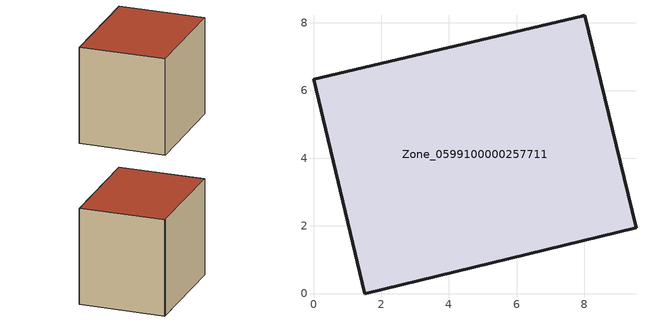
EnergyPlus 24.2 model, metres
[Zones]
Zone_0599100000257711
 floor ground (C_G): 7.93,8.19 8.02,8.22 9.53,1.94 1.51,0 0,6.33 z0
 wall outside (C_F): 1.51,0 9.53,1.94 8.02,8.22 7.93,8.19 0,6.33 1.51,0 z0:7.4
 roof outside (C_R): 8.02,8.22 7.93,8.19 0,6.33 1.51,0 9.53,1.94 z7.4
[BUILDING]
Pand.0599100000257711: North Axis=0; Terrain=City; Loads Convergence Tolerance Value=0.04; Temperature Convergence Tolerance Value=0.4; Solar Distribution=FullExterior; Maximum Number of Warmup Days=25; Minimum Number of Warmup Days=1
[Site:Location]
Rotterdam.The.Hague.AP_ZH_NLD Design_Conditions: Latitude=51.96; Longitude=4.45; Time Zone=1; Elevation=-4.5
[SITE:GROUNDTEMPERATURE:BUILDINGSURFACE]
18, 18, 18, 18, 18, 18, 18, 18, 18, 18, 18, 18
[MATERIAL] Thermal Absorptance=0.9; Solar Absorptance=0.7; Visible Absorptance=0.7
Name | Roughness | Thickness | Conductivity | Density | Specific Heat
G.TC.1965-1974 | MediumSmooth | 0.15 | 0.882353 | 540 | 1210
F.TC.1965-1974 | Rough | 0.3 | 0.697674 | 1920 | 840
R.TC.1965-1974 | MediumRough | 0.2 | 0.232558 | 1500 | 1000
[CONSTRUCTION]
C_G: G.TC.1965-1974
C_F: F.TC.1965-1974
C_R: R.TC.1965-1974
[ZONE]
Zone_0599100000257711: Type=1; Multiplier=1; Ceiling Height=Autocalculate; Volume=Autocalculate; Floor Area=autocalculate; Part of Total Floor Area=Yes
[ZONEINFILTRATION:DESIGNFLOWRATE]
Infil_Zone_0599100000257711: Zone or ZoneList or Space or SpaceList=Zone_0599100000257711; Schedule=AlwaysOn; Design Flow Rate Calculation Method=Flow/Area; Flow Rate per Floor Area=0.003; Constant Term Coefficient=1; Temperature Term Coefficient=0; Velocity Term Coefficient=0; Velocity Squared Term Coefficient=0
[HVACTEMPLATE:ZONE:IDEALLOADSAIRSYSTEM]
Zone_0599100000257711: Maximum Heating Supply Air Temperature=50; Minimum Cooling Supply Air Temperature=13; Maximum Heating Supply Air Humidity Ratio=0.0156; Minimum Cooling Supply Air Humidity Ratio=0.0077; Heating Limit=NoLimit; Cooling Limit=NoLimit; Dehumidification Control Type=ConstantSensibleHeatRatio; Cooling Sensible Heat Ratio=0.7; Dehumidification Setpoint=60; Humidification Control Type=None; Humidification Setpoint=30; Outdoor Air Method=None; Outdoor Air Flow Rate per Person=0.00944; Outdoor Air Flow Rate per Zone Floor Area=0; Outdoor Air Flow Rate per Zone=0; Demand Controlled Ventilation Type=None; Outdoor Air Economizer Type=NoEconomizer; Heat Recovery Type=None; Sensible Heat Recovery Effectiveness=0.7; Latent Heat Recovery Effectiveness=0.65
[ZONECONTROL:THERMOSTAT]
ThermostatControl_Zone_0599100000257711: Zone or ZoneList=Zone_0599100000257711; Control Type Schedule=DualSetpointControlType; Control 1=Thermostat_Zone_0599100000257711; Temperature Difference Between Cutout And Setpoint=0
[THERMOSTATSETPOINT:DUALSETPOINT]
Thermostat_Zone_0599100000257711: Heating Setpoint Temperature Schedule=HeatingSetpoint_Zone_0599100000257711; Cooling Setpoint Temperature Schedule=CoolingSetpoint_Zone_0599100000257711
[SCHEDULE:COMPACT]
HeatingSetpoint_Zone_0599100000257711: Through: 12/31, For: AllDays, Until: 24:00, 21
CoolingSetpoint_Zone_0599100000257711: Through: 12/31, For: AllDays, Until: 24:00, 24
DualSetpointControlType: Through: 12/31, For: AllDays, Until: 24:00, 4
AlwaysOn: Through: 12/31, For: AllDays, Until: 24:00, 1
